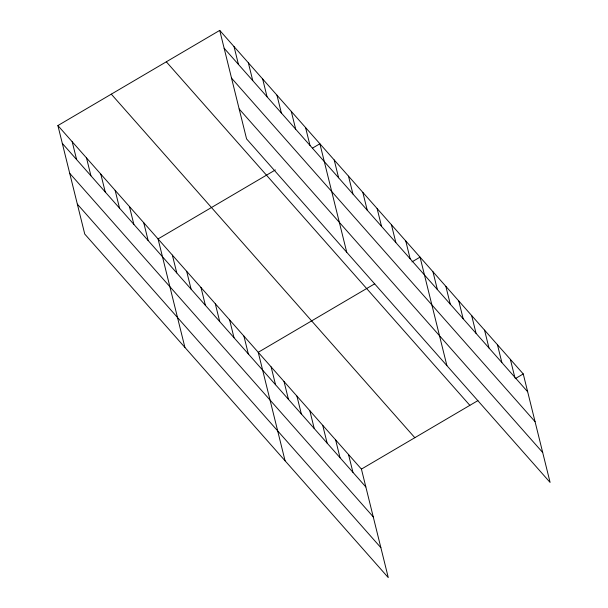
<?xml version="1.0" encoding="UTF-8"?>
<svg xmlns="http://www.w3.org/2000/svg" width="608" height="608" viewBox="0 0 608 608"><rect width="100%" height="100%" fill="white"/><g stroke="black" fill="none" stroke-linecap="round" stroke-linejoin="round"><path stroke-width="0.91" d="M57.897 125.56L361.426 469.102L388.276 577.6L84.748 234.057L57.897 125.56L219.724 30.4L523.252 373.943L550.103 482.44L246.574 138.898L219.724 30.4M275.386 169.936L158.057 238.929L184.908 347.426M312.611 148.048L319.892 143.769L346.742 252.267M374.741 283.784L258.225 352.298L285.076 460.796M411.966 261.896L420.052 257.138L446.903 365.636M361.426 469.102L477.941 400.588M515.166 378.7L523.252 373.943M224.139 48.23L527.668 391.765M231.542 78.151L535.07 421.694M239.172 108.976L542.701 452.519M166.318 61.803L469.855 405.346M111.302 94.156L414.831 437.699M62.305 143.389L365.834 486.932M69.707 173.31L373.244 516.853M77.338 204.136L380.874 547.679M510.355 359.343L514.771 377.165M497.458 344.744L501.866 362.566M484.553 330.136L488.969 347.966M471.656 315.537L476.064 333.366M458.759 300.937L463.167 318.767M445.854 286.338L450.27 304.167M432.957 271.738L437.365 289.568M405.749 240.943L410.157 258.772M391.438 224.747L395.846 242.577M377.127 208.552L381.535 226.381M362.816 192.356L367.232 210.186M348.506 176.16L352.921 193.99M334.202 159.965L338.61 177.794M305.581 127.574L309.989 145.403M291.27 111.378L295.686 129.208M276.959 95.182L281.375 113.012M262.656 78.987L267.064 96.816M348.521 454.503L352.936 472.325M248.345 62.791L252.753 80.621M335.624 439.903L340.039 457.725M234.034 46.596L238.442 64.425M322.726 425.304L327.134 443.126M309.822 410.696L314.237 428.526M296.924 396.097L301.332 413.926M284.027 381.497L288.435 399.327M271.122 366.898L275.538 384.727M243.914 336.102L248.33 353.932M229.604 319.907L234.019 337.736M215.293 303.711L219.708 321.541M200.99 287.516L205.398 305.345M186.679 271.32L191.087 289.15M172.368 255.124L176.784 272.954M143.746 222.733L148.162 240.563M129.443 206.538L133.851 224.367M115.132 190.342L119.54 208.172M100.822 174.146L105.237 191.976M86.511 157.951L90.926 175.78M72.2 141.755L76.616 159.585"/></g></svg>
